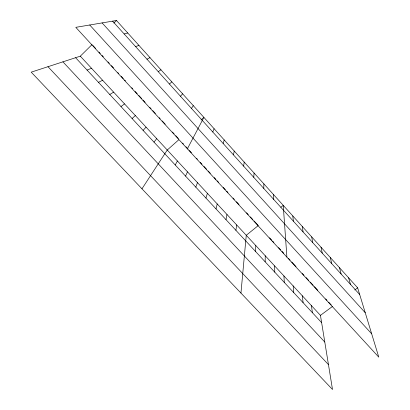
<?xml version="1.0" encoding="UTF-8"?>
<svg xmlns="http://www.w3.org/2000/svg" width="410" height="410" viewBox="0 0 410 410"><rect width="100%" height="100%" fill="white"/><g stroke="black" fill="none" stroke-linecap="round" stroke-linejoin="round"><path stroke-width="0.61" d="M265.167 261.831L265.244 255.773M263.779 188.441L263.886 183.895M255.497 251.412L255.789 245.57M253.749 177.34L254.092 173.04M240.952 293.068L246.261 235.289L258.31 225.531M235.914 230.328L236.657 224.921M243.632 166.147L244.216 162.093M226.002 219.657L226.981 214.476M233.433 154.862L234.264 151.059M216.014 208.9L217.223 203.949M223.148 143.479L224.229 139.933M205.943 198.05L207.393 193.335M195.785 187.119L197.482 182.635M212.775 132.005L214.107 128.719M185.546 176.095L187.488 171.851M187.38 148.799L203.903 117.409L201.069 119.935M175.224 164.979L177.412 160.976M141.968 188.81L167.26 150.019L178.734 139.81M191.444 108.399L193.305 105.657M154.001 142.121L156.712 138.631M180.477 96.268L182.614 93.808M143.09 130.375L146.073 127.151M80.314 56.175L320.446 315.357L332.505 389.5L31.211 72.155L80.314 56.175L92.086 44.562M113.877 23.068L116.481 20.5L357.648 287.83L378.789 357.151L75.794 27.337L116.481 20.5M132.087 118.526L135.346 115.574M169.417 84.024L171.831 81.851M280.855 207.281L283.238 205.348L286.903 257.132M120.986 106.574L124.527 103.894M320.446 315.357L332.571 306.383M354.773 289.957L357.648 287.83M158.255 71.673L160.951 69.797M109.793 94.52L113.616 92.117M146.99 59.214L149.978 57.631M98.497 82.359L102.608 80.242M87.099 70.084L91.512 68.26M135.628 46.637L138.908 45.361M124.163 33.953L127.746 32.984M47.965 66.702L328.456 364.603M62.914 61.838L324.787 342.037M75.604 57.707L321.63 322.624M92.952 45.5L95.54 48.318M98.989 52.08L100.286 53.49M102.013 55.365L103.305 56.775M108.014 61.9L109.296 63.294M111.433 65.626L113.575 67.952M117.824 72.58L118.669 73.503M121.216 76.27L123.333 78.582M124.609 79.965L125.455 80.888M131.764 87.755L132.604 88.673M135.126 91.42L137.222 93.7M138.887 95.515L141.809 98.692M143.059 100.055L145.14 102.321M149.804 107.399L151.095 108.804M152.812 110.674L155.395 113.483M159.249 117.685L160.105 118.613M162.237 120.935L165.22 124.179M172.431 132.035L174.122 133.875M175.813 135.715L178.35 138.477M182.583 143.09L183.434 144.012M185.976 146.78L188.093 149.086M189.369 150.47L191.47 152.761M196.513 158.25L197.353 159.167M200.29 162.365L201.956 164.179M204.042 166.45L206.543 169.171M208.213 170.985L210.325 173.292M214.21 177.52L215.937 179.401M217.228 180.81L218.525 182.219M223.24 187.355L225.382 189.681M226.668 191.08L227.95 192.48M233.059 198.04L234.33 199.429M236.457 201.74L239.004 204.513M246.589 212.769L248.275 214.604M250.366 216.885L252.878 219.616M254.128 220.98L257.89 225.08M269.57 237.79L271.722 240.132M272.583 241.07L273.87 242.474M278.595 247.614L280.727 249.941M282.008 251.335L283.715 253.19M288.399 258.29L290.09 260.135M291.787 261.98L296.02 266.587M302.324 273.449L304.005 275.279M306.101 277.56L308.602 280.286M310.267 282.101L313.189 285.278M314.439 286.641L317.75 290.244M325.694 298.89L326.98 300.299M328.702 302.17L331.285 304.978M89.723 24.995L371.67 333.807M102.111 22.914L365.233 312.707M112.596 21.151L359.713 294.595M348.603 277.801L350.463 284.361M339.485 267.694L341.14 274.044M330.296 257.506L331.741 263.645M321.03 247.24L322.27 253.16M311.697 236.893L312.717 242.592M302.288 226.463L303.087 231.942M311.421 305.619L312.405 312.686M302.329 295.8L303.103 302.677M292.801 215.947L293.381 221.2M293.165 285.908L293.734 292.586M283.93 275.94L284.289 282.413M273.603 194.668L273.726 199.45M274.623 265.895L274.767 272.163"/></g></svg>
